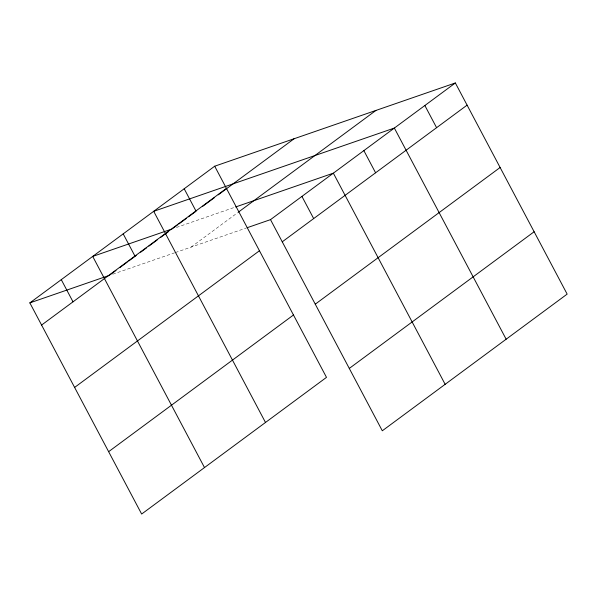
<?xml version="1.0" encoding="UTF-8"?>
<svg xmlns="http://www.w3.org/2000/svg" width="597" height="597" viewBox="0 0 597 597"><rect width="100%" height="100%" fill="white"/><g stroke="black" fill="none" stroke-linecap="round" stroke-linejoin="round"><path stroke-width="0.45" stroke-dasharray="2.98 2.24" d="M191.092 247.106L237.479 212.808M176.466 227.442L233.92 207.562M112.751 274.21L174.548 252.829M175.421 252.531L246.337 227.994"/><path stroke-width="0.9" d="M214.696 166.212L326.492 377.364L141.646 514.039L29.85 302.888L214.696 166.212L455.354 82.961L567.15 294.112L382.304 430.788L270.508 219.636L247.203 227.696M41.589 325.059L226.435 188.391M110.012 274.859L115.997 270.434M119.743 267.665L127.221 262.135M128.721 261.031L136.198 255.501M140.691 252.18L146.675 247.755M148.922 246.091L157.153 240.009M160.891 237.24L168.376 231.711M172.115 228.942L177.324 225.091M178.809 223.994L186.249 218.495M188.48 216.845L195.92 211.345M202.614 206.39L214.517 197.592M218.233 194.846L294.112 138.743M238.225 212.256L375.931 110.438M270.508 219.636L455.354 82.961M74.61 387.423L259.456 250.747M282.247 241.815L467.093 105.139M108.632 451.675L293.47 315M315.268 304.171L500.114 167.503M349.29 368.424L534.128 231.755M171.249 229.241L92.699 256.419L204.495 467.57M235.658 206.965L333.357 173.167L445.153 384.319M29.85 302.888L109.266 275.411M424.855 105.512L436.594 127.691M506.152 339.215L394.356 128.064L153.698 211.316L265.493 422.467M363.857 150.616L375.595 172.794M301.933 196.406L313.671 218.577M184.197 188.764L195.935 210.935M123.198 233.867L134.937 256.038M61.275 279.65L73.013 301.828"/></g></svg>
